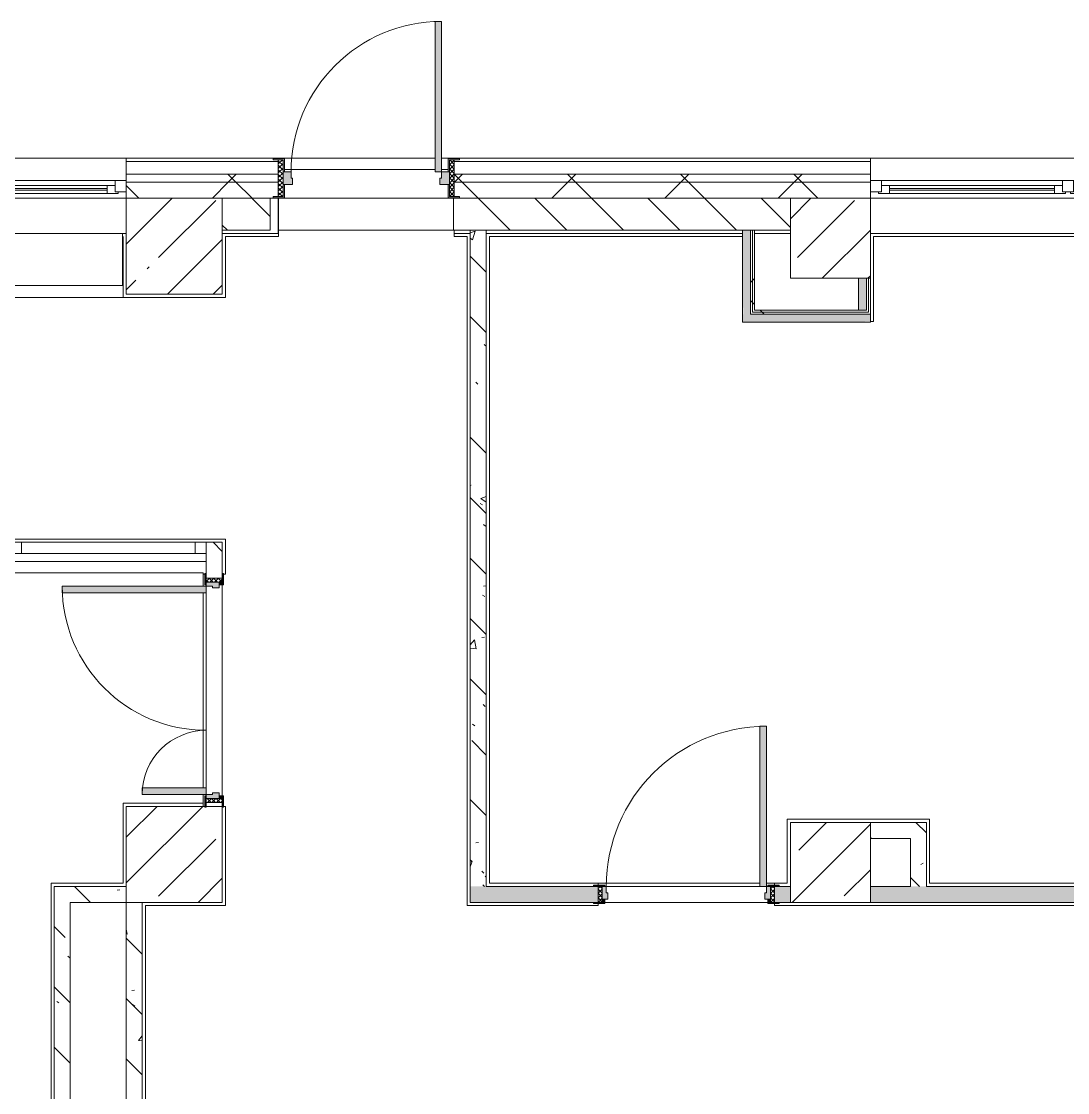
# Model space of a CAD drawing. Header units: millimetres. Extents: x -7229 to 196340, y -8553 to 29000.
# Drawn here: x 65505 to 72042, y 21511 to 28205 of the extents above; entities that cross this region are included whole.
import ezdxf

# ---------------------------------------------------------------- set-up
doc = ezdxf.new("R2010")
doc.units = ezdxf.units.MM
for name, color, linetype, lineweight, true_color in [('A-DOOR-3', 7, 'Continuous', 5, 0xe2e2e2), ('A-DOOR-4', 7, 'Continuous', 5, 0xaaaaaa), ('A-DOOR-FRAM-2', 7, 'Continuous', 5, 0xe2e2e2), ('A-DOOR-FRAM-3', 7, 'Continuous', 5, 0xaaaaaa), ('A-FLOR-2', 7, 'Continuous', 5, 0xaaaaaa), ('I-WALL-1', 7, 'Continuous', 5, 0xe7e7e7), ('I-WALL-3', 7, 'Continuous', 5, 0x787878)]:
    doc.layers.add(name, color=color, linetype=linetype, lineweight=lineweight, true_color=true_color)
for name, color, linetype, lineweight in [('A-GLAZ', 7, 'Continuous', 5), ('A-GLAZ-CURT', 7, 'Continuous', 5), ('A-GLAZ-CWMG', 7, 'Continuous', 5), ('A-WALL', 7, 'Continuous', 5), ('A-WALL-1', 7, 'Continuous', 9), ('I-WALL', 7, 'Continuous', 5), ('S-COLS', 7, 'Continuous', 5)]:
    doc.layers.add(name, color=color, linetype=linetype, lineweight=lineweight)
pattern_1 = [(45, (0, 0), (-285.1231, 285.1231), []), (45, (285.12, 0), (-285.1231, 285.1231), [504.031, -100.806, 16.764, -84.042])]
pattern_2 = [(135, (0, 0), (-377.1708, -377.1708), [533.4, -88.9, 17.78, -88.9]), (135, (0, 376.94), (-377.1708, -377.1708), []), (50, (0, 0), (637.6445, -55.7866), [66.675, -733.425]), (355, (0, 0), (-123.3494, 668.699), [53.34, -586.74]), (100.451, (53.14, -4.65), (514.299, 612.908), [56.665, -623.315]), (46.184, (0, 177.8), (948.7764, -147.15), [100.012, -1100.137]), (96.636, (79.1, 165.5), (830.909, 865.997), [84.998, -934.973]), (351.184, (0, 177.8), (830.918, 865.988), [80.01, -880.11]), (21, (88.9, 133.35), (530.6506, -357.9283), [66.675, -733.425]), (326, (88.9, 133.35), (216.308, 644.6585), [53.34, -586.74]), (71.451, (133.1, 103.5), (746.9596, 286.7243), [56.665, -623.315]), (37.5, (0, 0), (10.81053, 295.9426), [16.764, -562.864, 16.764, -578.866, -588.962]), (37.5, (0, 0), (10.81053, 295.9426), [-1175.258, 16.764, -572.198]), (7.5, (0, 0), (233.8692, 350.6318), [16.764, -322.834, 16.764, -549.529, -224.472]), (7.5, (0, 0), (233.8692, 350.6318), [-905.891, 16.764, -207.708]), (327.5, (-198.25, 0), (474.5678, -20.0513), [16.764, -205.486, 16.764, -676.656, -920.115]), (327.5, (-198.25, 0), (474.5678, -20.0513), [-915.67, 16.764, -903.351]), (317.5, (-287.15, 0), (518.4522, 88.9934), [16.764, -272.161, 16.764, -443.738, -653.415]), (317.5, (-287.15, 0), (518.4522, 88.9934), [-749.427, 16.764, -636.651])]
pattern_3 = [(45, (0, 0), (-353.5534, 353.5534), []), (135, (0, 0), (-353.5534, -353.5534), [])]
pattern_4 = [(45, (0, 0), (-530.33, 530.33), []), (135, (0, 0), (-530.33, -530.33), [])]

# ---------------------------------------------------------------- blocks, each defined once
blk = doc.blocks.new('Системная панель - Стекло - 70мм-31693610-1_2_3_птичка зашивка')
at = {"layer": 'A-GLAZ-CURT'}
h = blk.add_hatch(dxfattribs=at)
h.set_pattern_fill('FP_37', color=256, style=0, pattern_type=2)
h.set_pattern_definition([(225, (66547.5, 24415), (1414.214, -1414.214), [1000, -3000]), (225, (67547.5, 24915), (1414.214, -1414.214), [3000, -1000]), (225, (65547.5, 25415), (1414.214, -1414.214), [1000, -3000])])
h.paths.add_polyline_path([(-542.5, 35), (-542.5, -35), (542.5, -35), (542.5, 35), (-284.2, 35)])
for p, q in [((542.5, 35), (-542.5, 35)), ((-542.5, 35), (-542.5, -35)), ((542.5, -35), (542.5, 35)), ((-542.5, -35), (542.5, -35))]:
    blk.add_line(p, q, dxfattribs=at)
blk = doc.blocks.new('BSC_Колонна _Прямоугольная - 500х500-V46-1_2_3_птичка зашивка')
at = {"layer": 'S-COLS'}
h = blk.add_hatch(dxfattribs=at)
h.set_pattern_fill('FP_58', color=256, style=0, pattern_type=2)
h.set_pattern_definition([(45, (-70560, -22950), (-285.1231, 285.1231), []), (45, (-70274.88, -22950), (-285.1231, 285.1231), [504.031, -100.806, 16.764, -84.042])])
h.paths.add_polyline_path([(250, -250), (250, 250), (-250, 250), (-250, -250), (103.4, -250)])
for p, q in [((250, 250), (-250, 250)), ((-250, 250), (-250, -250)), ((250, -250), (250, 250)), ((-250, -250), (250, -250))]:
    blk.add_line(p, q, dxfattribs=at)
blk = doc.blocks.new('Прямоугольный импост - 50 x 70 мм-23766079-1_2_3_птичка зашивка')
at = {"layer": 'A-GLAZ-CWMG'}
for p, q in [((-35, 35), (35, 35)), ((-35, -35), (-35, 35)), ((35, 35), (35, -35)), ((35, -35), (-35, -35))]:
    blk.add_line(p, q, dxfattribs=at)
blk = doc.blocks.new('120_Окно_СКБ_3Ст - 120_Окно_СКБ_3Ст_5100-21641134-1_2_3_птичка зашивка')
at = {"layer": 'A-GLAZ'}
for p, q in [((-2550, -75), (-2550, -5)), ((-2550, -5), (-2480, -5)), ((2550, -5), (-2550, -5)), ((-2480, -5), (-2480, -75)), ((-1720, -35), (-2480, -35)), ((-2480, -35), (-2480, -75)), ((-2430, -85), (-2430, -35)), ((-2430, -55), (-1770, -55)), ((-1770, -65), (-2430, -65)), ((-1770, -85), (-1770, -35)), ((-1720, -75), (-1720, -5)), ((-1720, -5), (-1650, -5)), ((-1720, -75), (-1720, -35)), ((-1650, -5), (-1650, -75)), ((1650, -35), (-1650, -35)), ((1650, -45), (-1650, -45)), ((1650, -75), (1650, -5)), ((1650, -5), (1720, -5)), ((1720, -5), (1720, -75)), ((2480, -35), (1720, -35)), ((1720, -35), (1720, -75)), ((1770, -85), (1770, -35)), ((1770, -55), (2430, -55)), ((2430, -65), (1770, -65)), ((2430, -85), (2430, -35)), ((2480, -75), (2480, -5)), ((2480, -5), (2550, -5)), ((2480, -75), (2480, -35)), ((2550, -5), (2550, -75)), ((-2480, -75), (-2550, -75)), ((-2550, -75), (-2500, -75)), ((-2480, -75), (-2500, -75)), ((-2500, -75), (-2500, -85)), ((-2500, -85), (-1700, -85)), ((-1700, -85), (-2500, -85)), ((-1650, -75), (-1720, -75)), ((-1700, -75), (-1720, -75)), ((-1700, -75), (1700, -75)), ((-1700, -85), (-1700, -75)), ((1720, -75), (1650, -75)), ((1720, -75), (1700, -75)), ((1700, -75), (1700, -85)), ((1700, -85), (2500, -85)), ((2500, -85), (1700, -85)), ((2550, -75), (2480, -75)), ((2500, -75), (2480, -75)), ((2500, -75), (2550, -75)), ((2500, -85), (2500, -75))]:
    blk.add_line(p, q, dxfattribs=at)
blk = doc.blocks.new('120_Окно_СКБ_2Ст - 120_Окно_СКБ_2Ст 2100х2400 _мал створка справа_-19092174-1_2_3_птичка зашивка')
at = {"layer": 'A-GLAZ'}
for p, q in [((-1050, -75), (-1050, -5)), ((-1050, -5), (-980, -5)), ((1050, -5), (-1050, -5)), ((-980, -5), (-980, -75)), ((150, -35), (-980, -35)), ((-980, -35), (-980, -75)), ((-930, -85), (-930, -35)), ((-930, -55), (100, -55)), ((100, -65), (-930, -65)), ((100, -85), (100, -35)), ((150, -75), (150, -5)), ((150, -5), (220, -5)), ((150, -75), (150, -35)), ((220, -5), (220, -75)), ((980, -35), (220, -35)), ((220, -35), (220, -75)), ((270, -85), (270, -35)), ((270, -55), (930, -55)), ((930, -65), (270, -65)), ((930, -85), (930, -35)), ((980, -75), (980, -5)), ((980, -5), (1050, -5)), ((980, -75), (980, -35)), ((1050, -5), (1050, -75)), ((-980, -75), (-1050, -75)), ((-1050, -75), (-1000, -75)), ((-980, -75), (-1000, -75)), ((-1000, -75), (-1000, -85)), ((-1000, -85), (170, -85)), ((170, -85), (-1000, -85)), ((220, -75), (150, -75)), ((170, -75), (150, -75)), ((170, -75), (200, -75)), ((170, -85), (170, -75)), ((220, -75), (200, -75)), ((200, -75), (200, -85)), ((200, -85), (1000, -85)), ((1000, -85), (200, -85)), ((1050, -75), (980, -75)), ((1000, -75), (980, -75)), ((1000, -75), (1050, -75)), ((1000, -85), (1000, -75))]:
    blk.add_line(p, q, dxfattribs=at)
blk = doc.blocks.new('110_Дверь_СКБ_1Ст_Наружная - ДН-2д_л__ Дверь из подвала ЛК _900 мм в свету_ 3300-22851703-1_2_3_птичка зашивка')
at = {"layer": 'A-DOOR-3'}
h = blk.add_hatch(color=256, dxfattribs=at)
h.paths.add_polyline_path([(-500.5, 50), (-492.5, 50), (-492.5, 133), (-562.5, 133), (-562.5, 125), (-500.5, 125), (-500.5, 65)])
h.paths.add_polyline_path([(531.5, 50), (539.5, 50), (539.5, 125), (601.5, 125), (601.5, 133), (531.5, 133), (531.5, 65)])
h = blk.add_hatch(color=256, dxfattribs=at)
h.paths.add_polyline_path([(-500.5, -30), (-440.5, -30), (-440.5, 10), (-450.5, 10), (-450.5, 50), (-500.5, 50), (-500.5, -5)])
h.paths.add_polyline_path([(489.5, -30), (539.5, -30), (539.5, 50), (489.5, 50), (489.5, 10), (479.5, 10), (479.5, -30)])
h = blk.add_hatch(color=256, dxfattribs=at)
h.paths.add_polyline_path([(569.5, -113), (601.5, -113), (601.5, -105), (539.5, -105), (539.5, -30), (531.5, -30), (531.5, -113), (567.7, -113)])
h.paths.add_polyline_path([(-530.5, -113), (-492.5, -113), (-492.5, -30), (-500.5, -30), (-500.5, -105), (-562.5, -105), (-562.5, -113)])
at = {"layer": 'A-DOOR-4'}
h = blk.add_hatch(dxfattribs=at)
h.set_pattern_fill('FP_119', color=256, style=0, pattern_type=2)
h.set_pattern_definition([(135, (1756.41, 199.685), (-14.14214, -14.14214), []), (225, (1756.41, 199.685), (14.14214, -14.14214), [])])
h.paths.add_polyline_path([(539.5, -105), (569.5, -105), (569.5, 125), (539.5, 121.6), (539.5, -85)])
at = {"layer": 'A-DOOR-FRAM-2'}
blk.add_hatch(color=256, dxfattribs=at).paths.add_polyline_path([(449.5, 50), (489.5, 50), (489.5, 990), (449.5, 990), (449.5, 65)])
at = {"layer": 'A-DOOR-FRAM-3'}
h = blk.add_hatch(dxfattribs=at)
h.set_pattern_fill('FP_120', color=256, style=0, pattern_type=2)
h.set_pattern_definition([(45, (-366.384, 199.685), (-14.1421, 14.1421), []), (135, (-366.384, 199.685), (-14.1421, -14.1421), [])])
h.paths.add_polyline_path([(-530.5, -105), (-500.5, -105), (-500.5, 125), (-530.5, 125), (-530.5, -50.9)])
at = {"layer": 'A-DOOR-4'}
for p, q in [((489.5, 990), (449.5, 990)), ((449.5, 990), (449.5, 50)), ((489.5, 50), (489.5, 990)), ((-492.5, 133), (-562.5, 133)), ((-562.5, 133), (-562.5, 125)), ((-562.5, 125), (-500.5, 125)), ((-500.5, 125), (-500.5, 50)), ((-492.5, 50), (-492.5, 133)), ((601.5, 133), (531.5, 133)), ((531.5, 133), (531.5, 50)), ((539.5, 50), (539.5, 125)), ((539.5, 125), (601.5, 125)), ((601.5, 125), (601.5, 133)), ((-500.5, 50), (-492.5, 50)), ((449.5, 50), (489.5, 50)), ((531.5, 50), (539.5, 50)), ((-492.5, -30), (-500.5, -30)), ((-500.5, -30), (-500.5, -105)), ((-492.5, -113), (-492.5, -30)), ((539.5, -30), (531.5, -30)), ((531.5, -30), (531.5, -113)), ((539.5, -105), (539.5, -30)), ((-562.5, -105), (-562.5, -113)), ((-500.5, -105), (-562.5, -105)), ((-562.5, -113), (-492.5, -113)), ((531.5, -113), (601.5, -113)), ((601.5, -105), (539.5, -105)), ((601.5, -113), (601.5, -105))]:
    blk.add_line(p, q, dxfattribs=at)
blk.add_arc((489.5, 50), 940, 90, 180, dxfattribs=at)
at = {"layer": 'A-DOOR-FRAM-3'}
for p, q in [((-500.5, 125), (-530.5, 125)), ((-530.5, 125), (-530.5, -105)), ((-500.5, -105), (-500.5, 125)), ((569.5, 125), (539.5, 125)), ((539.5, 125), (539.5, -105)), ((569.5, -105), (569.5, 125)), ((-450.5, 50), (-500.5, 50)), ((-500.5, 50), (-500.5, -30)), ((-450.5, 10), (-450.5, 50)), ((-440.5, 10), (-450.5, 10)), ((-440.5, -30), (-440.5, 10)), ((489.5, 10), (479.5, 10)), ((479.5, 10), (479.5, -30)), ((489.5, 50), (489.5, 10)), ((539.5, 50), (489.5, 50)), ((539.5, -30), (539.5, 50)), ((-500.5, -30), (-440.5, -30)), ((479.5, -30), (539.5, -30)), ((-530.5, -105), (-500.5, -105)), ((539.5, -105), (569.5, -105))]:
    blk.add_line(p, q, dxfattribs=at)
blk = doc.blocks.new('110_Дверь_СКБ_2Ст - Д-10а_ СОШ_Дв_1450x2100h_Горячий цех-V124-1_2_3_птичка зашивка')
at = {"layer": 'A-DOOR-3'}
for points in [[(622.5, 131.2), (622.5, 50), (662.5, 50), (662.5, 950), (622.5, 950), (622.5, 472.7)], [(-637.5, 70), (-637.5, 50), (-597.5, 50), (-597.5, 450), (-637.5, 450), (-637.5, 370.8)]]:
    blk.add_hatch(color=256, dxfattribs=at).paths.add_polyline_path(points)
h = blk.add_hatch(color=256, dxfattribs=at)
h.paths.add_polyline_path([(-662.5, 50), (-662.5, -30), (-627.5, -30), (-627.5, 10), (-637.5, 10), (-637.5, 50), (-647.5, 50)])
h.paths.add_polyline_path([(652.5, -30), (687.5, -30), (687.5, 50), (662.5, 50), (662.5, 10), (652.5, 10), (652.5, -9.2)])
at = {"layer": 'A-DOOR-4'}
h = blk.add_hatch(dxfattribs=at)
h.set_pattern_fill('FP_55', color=256, style=0, pattern_type=2)
h.set_pattern_definition([(135, (1601.41, 114.685), (-14.14214, -14.14214), []), (225, (1601.41, 114.685), (14.14214, -14.14214), [])])
h.paths.add_polyline_path([(687.5, 50), (687.5, -50), (712.5, -50), (712.5, 50)])
at = {"layer": 'A-DOOR-FRAM-2'}
for points in [[(-717.5, 58), (-712.5, 50), (-647.5, 50), (-647.5, 58), (-712.5, 58)], [(672.5, 50), (742.5, 50), (737.5, 58), (672.5, 58)], [(-717.5, -50), (-712.5, -58), (-647.5, -58), (-647.5, -50), (-712.5, -50)], [(-662.5, -50), (-647.5, -50), (-647.5, -30), (-662.5, -30)], [(672.5, -50), (687.5, -50), (687.5, -30), (672.5, -30)], [(672.5, -50), (672.5, -58), (742.5, -58), (737.5, -50), (687.5, -50)]]:
    blk.add_hatch(color=256, dxfattribs=at).paths.add_polyline_path(points)
at = {"layer": 'A-DOOR-FRAM-3'}
h = blk.add_hatch(dxfattribs=at)
h.set_pattern_fill('FP_56', color=256, style=0, pattern_type=2)
h.set_pattern_definition([(45, (-521.384, 114.685), (-14.1421, 14.1421), []), (135, (-521.384, 114.685), (-14.1421, -14.1421), [])])
h.paths.add_polyline_path([(-687.5, -50), (-662.5, -50), (-662.5, 50), (-687.5, 50)])
at = {"layer": 'A-DOOR-4'}
for p, q in [((662.5, 950), (622.5, 950)), ((622.5, 950), (622.5, 50)), ((662.5, 50), (662.5, 950)), ((-637.5, 450), (-637.5, 50)), ((-597.5, 450), (-637.5, 450)), ((-597.5, 50), (-597.5, 450)), ((-637.5, 50), (-597.5, 50)), ((622.5, 50), (662.5, 50))]:
    blk.add_line(p, q, dxfattribs=at)
for centre, radius, start, end in [((662.5, 50), 900, 90, 180), ((-637.5, 50), 400, 0, 90)]:
    blk.add_arc(centre, radius, start, end, dxfattribs=at)
at = {"layer": 'A-DOOR-FRAM-3'}
for p, q in [((-647.5, 58), (-717.5, 58)), ((-717.5, 58), (-717.5, 50)), ((-717.5, 50), (-647.5, 50)), ((-662.5, 50), (-687.5, 50)), ((-687.5, 50), (-687.5, -50)), ((-637.5, 50), (-662.5, 50)), ((-662.5, 50), (-662.5, -30)), ((-662.5, -50), (-662.5, 50)), ((-647.5, 50), (-647.5, 58)), ((-637.5, 10), (-637.5, 50)), ((-627.5, 10), (-637.5, 10)), ((-627.5, -30), (-627.5, 10)), ((662.5, 10), (652.5, 10)), ((652.5, 10), (652.5, -30)), ((662.5, 50), (662.5, 10)), ((687.5, 50), (662.5, 50)), ((742.5, 58), (672.5, 58)), ((672.5, 58), (672.5, 50)), ((672.5, 50), (742.5, 50)), ((687.5, -30), (687.5, 50)), ((712.5, 50), (687.5, 50)), ((687.5, 50), (687.5, -50)), ((712.5, -50), (712.5, 50)), ((742.5, 50), (742.5, 58)), ((-647.5, -50), (-717.5, -50)), ((-717.5, -50), (-717.5, -58)), ((-717.5, -58), (-647.5, -58)), ((-687.5, -50), (-662.5, -50)), ((-662.5, -30), (-627.5, -30)), ((-647.5, -30), (-662.5, -30)), ((-662.5, -30), (-662.5, -50)), ((-662.5, -50), (-647.5, -50)), ((-647.5, -50), (-647.5, -30)), ((-647.5, -58), (-647.5, -50)), ((652.5, -30), (687.5, -30)), ((687.5, -30), (672.5, -30)), ((672.5, -30), (672.5, -50)), ((672.5, -50), (687.5, -50)), ((742.5, -50), (672.5, -50)), ((672.5, -50), (672.5, -58)), ((672.5, -58), (742.5, -58)), ((687.5, -50), (687.5, -30)), ((687.5, -50), (712.5, -50)), ((742.5, -58), (742.5, -50))]:
    blk.add_line(p, q, dxfattribs=at)
blk = doc.blocks.new('Прямоугольный импост - 50 x 70 мм-23766160-1_2_3_птичка зашивка')
at = {"layer": 'A-GLAZ-CWMG'}
for p, q in [((0, 35), (-70, 35)), ((-70, 35), (-70, -35)), ((0, -35), (0, 35)), ((-70, -35), (0, -35))]:
    blk.add_line(p, q, dxfattribs=at)
blk = doc.blocks.new('110_Дверь_СКБ_1Ст_Внутренняя1 - Д-11 1100x2100h_кладовые _все__ коридор _между помещениями блока столовой__ моечные _все_-V144-1_2_3_птичка зашивка')
at = {"layer": 'A-DOOR-3'}
h = blk.add_hatch(color=256, dxfattribs=at)
h.paths.add_polyline_path([(537.5, 50), (512.5, 50), (512.5, 10), (502.5, 10), (502.5, -30), (537.5, -30), (537.5, -22.5)])
h.paths.add_polyline_path([(-497.5, 50), (-512.5, 50), (-512.5, -30), (-477.5, -30), (-477.5, 10), (-487.5, 10), (-487.5, 50)])
at = {"layer": 'A-DOOR-4'}
h = blk.add_hatch(dxfattribs=at)
h.set_pattern_fill('FP_35', color=256, style=0, pattern_type=2)
h.set_pattern_definition([(135, (1751.41, 114.685), (-14.14214, -14.14214), []), (225, (1751.41, 114.685), (14.14214, -14.14214), [])])
h.paths.add_polyline_path([(537.5, 50), (537.5, -50), (562.5, -50), (562.5, 50)])
at = {"layer": 'A-DOOR-FRAM-2'}
for points in [[(472.5, 1050), (472.5, 50), (512.5, 50), (512.5, 1050)], [(-537.5, 58), (-567.5, 58), (-562.5, 50), (-497.5, 50), (-497.5, 58), (-535.4, 58)], [(537.5, 58), (522.5, 58), (522.5, 50), (592.5, 50), (592.5, 58), (542.5, 58)], [(-497.5, -50), (-567.5, -50), (-562.5, -58), (-497.5, -56.4)], [(-497.5, -30), (-512.5, -30), (-512.5, -50), (-497.5, -50)], [(522.5, -30), (522.5, -50), (537.5, -50), (537.5, -30)], [(537.5, -50), (522.5, -50), (522.5, -58), (592.5, -58), (592.5, -50), (552, -50)]]:
    blk.add_hatch(color=256, dxfattribs=at).paths.add_polyline_path(points)
at = {"layer": 'A-DOOR-FRAM-3'}
h = blk.add_hatch(dxfattribs=at)
h.set_pattern_fill('FP_36', color=256, style=0, pattern_type=2)
h.set_pattern_definition([(45, (-371.384, 114.685), (-14.1421, 14.1421), []), (135, (-371.384, 114.685), (-14.1421, -14.1421), [])])
h.paths.add_polyline_path([(-512.5, 50), (-537.5, 50), (-537.2, -50), (-512.5, -50)])
at = {"layer": 'A-DOOR-4'}
for p, q in [((512.5, 1050), (472.5, 1050)), ((472.5, 1050), (472.5, 50)), ((512.5, 50), (512.5, 1050)), ((472.5, 50), (512.5, 50))]:
    blk.add_line(p, q, dxfattribs=at)
blk.add_arc((512.5, 50), 1000, 90, 180, dxfattribs=at)
at = {"layer": 'A-DOOR-FRAM-3'}
for p, q in [((-497.5, 58), (-567.5, 58)), ((-567.5, 58), (-567.5, 50)), ((-567.5, 50), (-497.5, 50)), ((-512.5, 50), (-537.5, 50)), ((-537.5, 50), (-537.5, -50)), ((-487.5, 50), (-512.5, 50)), ((-512.5, 50), (-512.5, -30)), ((-512.5, -50), (-512.5, 50)), ((-497.5, 50), (-512.5, 50)), ((-512.5, 50), (-512.5, 49)), ((-512.5, 49), (-497.5, 49)), ((-497.5, 50), (-497.5, 58)), ((-497.5, 49), (-497.5, 50)), ((-487.5, 10), (-487.5, 50)), ((-477.5, 10), (-487.5, 10)), ((-477.5, -30), (-477.5, 10)), ((512.5, 10), (502.5, 10)), ((502.5, 10), (502.5, -30)), ((512.5, 50), (512.5, 10)), ((537.5, 50), (512.5, 50)), ((592.5, 58), (522.5, 58)), ((522.5, 58), (522.5, 50)), ((537.5, 50), (522.5, 50)), ((522.5, 50), (522.5, 49)), ((522.5, 50), (592.5, 50)), ((522.5, 49), (537.5, 49)), ((537.5, -30), (537.5, 50)), ((562.5, 50), (537.5, 50)), ((537.5, 50), (537.5, -50)), ((537.5, 49), (537.5, 50)), ((562.5, -50), (562.5, 50)), ((592.5, 50), (592.5, 58)), ((-497.5, -50), (-567.5, -50)), ((-567.5, -50), (-567.5, -58)), ((-567.5, -58), (-497.5, -58)), ((-537.5, -50), (-512.5, -50)), ((-512.5, -30), (-477.5, -30)), ((-497.5, -30), (-512.5, -30)), ((-512.5, -30), (-512.5, -50)), ((-512.5, -50), (-497.5, -50)), ((-497.5, -50), (-497.5, -30)), ((-497.5, -58), (-497.5, -50)), ((502.5, -30), (537.5, -30)), ((537.5, -30), (522.5, -30)), ((522.5, -30), (522.5, -50)), ((522.5, -50), (537.5, -50)), ((592.5, -50), (522.5, -50)), ((522.5, -50), (522.5, -58)), ((522.5, -58), (592.5, -58)), ((537.5, -50), (537.5, -30)), ((537.5, -50), (562.5, -50)), ((592.5, -58), (592.5, -50))]:
    blk.add_line(p, q, dxfattribs=at)
blk = doc.blocks.new('Зашивка приборов отопления10 - Зашивка приборов отопления-33278020-1_2_3_птичка зашивка')
at = {"layer": 'A-WALL'}
for p, q in [((51570, 26880), (51570, 26555)), ((56925.6, 26880), (51570, 26880)), ((56925.6, 26555), (56925.6, 26880)), ((51570, 26555), (56925.6, 26555)), ((56930, 26555), (51570, 26555)), ((51570, 26555), (51570, 26480)), ((56930, 26480), (56930, 26555)), ((51570, 26480), (56930, 26480))]:
    blk.add_line(p, q, dxfattribs=at)

msp = doc.modelspace()

# ---------------------------------------------------------------- hatches: boundary and pattern name
at = {"layer": 'A-WALL'}
h = msp.add_hatch(dxfattribs=at)
h.set_pattern_fill('FP_21', color=256, style=0, pattern_type=2)
h.set_pattern_definition(pattern_3)
h.paths.add_polyline_path([(84092.3, 27200), (84970, 27200), (84970, 27250), (80350, 27250), (80350, 27200), (82288.3, 27200)])
h.paths.add_polyline_path([(66955, 27200), (67110, 27200), (67110, 27250), (66160, 27250), (66160, 27200), (66760, 27200)])
h.paths.add_polyline_path([(68758.9, 27200), (70810, 27200), (70810, 27250), (68210, 27250), (68210, 27200)])
h.paths.add_polyline_path([(72910, 27200), (74250, 27200), (74250, 27250), (72910, 27250), (72910, 27210)])
h.paths.add_polyline_path([(77250, 27200), (77250, 27250), (76350, 27250), (76350, 27200), (76876.6, 27200)])
h.paths.add_polyline_path([(57550, 27200), (57705, 27200), (57705, 27250), (56860, 27250), (56860, 27200), (57350, 27200)])
h.paths.add_polyline_path([(60005, 27200), (61060, 27200), (61060, 27250), (60005, 27250), (60005, 27210)])
h.paths.add_polyline_path([(47660, 27200), (48760, 27200), (48760, 27250), (47660, 27250), (47660, 27210)])
h.paths.add_polyline_path([(54160, 27200), (54760, 27200), (54760, 27250), (53860, 27250), (53860, 27200)])
h.paths.add_polyline_path([(50860, 27200), (51760, 27200), (51760, 27250), (50860, 27250), (50860, 27210)])
h.paths.add_polyline_path([(42760, 27200), (44560, 27200), (44560, 27250), (42160, 27250), (42160, 27200), (42602, 27200)])
h = msp.add_hatch(dxfattribs=at)
h.set_pattern_fill('FP_21', color=256, style=0, pattern_type=2)
h.set_pattern_definition(pattern_3)
h.paths.add_polyline_path([(74040, 27100), (74250, 27100), (74250, 27200), (72910, 27200), (72910, 27100), (73540, 27100)])
h.paths.add_polyline_path([(42602, 27100), (44560, 27100), (44560, 27200), (42160, 27200), (42160, 27100)])
h.paths.add_polyline_path([(84100, 27100), (84970, 27100), (84965.4, 27200), (80350, 27198.1), (80350, 27100), (84092.3, 27100)])
h.paths.add_polyline_path([(60760, 27100), (61060, 27100), (61060, 27200), (60005, 27200), (60005, 27100), (60641.2, 27100)])
h.paths.add_polyline_path([(66160, 27100), (67078, 27102), (67078, 27110), (67110, 27110), (67110, 27200), (66160, 27200), (66160, 27140)])
h.paths.add_polyline_path([(47660, 27100), (48760, 27100), (48760, 27200), (47660, 27200), (47660, 27139.7)])
h.paths.add_polyline_path([(51600, 27100), (51760, 27100), (51760, 27200), (50860, 27200), (50860, 27100), (51400, 27100)])
h.paths.add_polyline_path([(77250, 27100), (77250, 27200), (76350, 27200), (76350, 27100), (76876.6, 27100)])
h.paths.add_polyline_path([(53860, 27100), (54760, 27100), (54760, 27200), (53860, 27200), (53860, 27140)])
h.paths.add_polyline_path([(68242, 27100), (70810, 27100), (70810, 27200), (68210, 27200), (68210, 27110), (68242, 27110), (68242, 27102), (68210, 27100)])
h.paths.add_polyline_path([(57705, 27100), (57705, 27200), (56860, 27200), (56860, 27100), (57550, 27100)])
h = msp.add_hatch(dxfattribs=at)
h.set_pattern_fill('FP_32', color=256, style=0, pattern_type=2)
h.set_pattern_definition([(135, (0, 0), (-176.7767, -176.7767), [])])
h.paths.add_polyline_path([(80650, 26900), (80650, 27100), (80350, 27100), (80350, 26900), (80484.4, 26900)])
h.paths.add_polyline_path([(61060, 26900), (61060, 27100), (60760, 27100), (60760, 26900)])
h.paths.add_polyline_path([(42760, 26900), (44560, 26900), (44560, 27100), (42760, 27100), (42760, 27061.4)])
h.paths.add_polyline_path([(66760, 26900), (67060, 26900), (67060, 27100), (66760, 27100), (66760, 27091.9)])
h.paths.add_polyline_path([(47660, 26900), (48160, 26900), (48160, 27100), (47660, 27100), (47660, 27079.6)])
h.paths.add_polyline_path([(76428.2, 26900), (76750, 26900), (76750, 27100), (76350, 27100), (76350, 26900)])
h.paths.add_polyline_path([(50860, 26900), (51760, 26900), (51760, 27100), (50860, 27100), (50860, 26925)])
h.paths.add_polyline_path([(60005, 26900), (60160, 26900), (60160, 27100), (60005, 27100), (60005, 26936.5)])
h.paths.add_polyline_path([(74250, 26900), (74250, 27100), (74040, 27100), (74040, 26900)])
h.paths.add_polyline_path([(73540, 26900), (73540, 27100), (72910, 27100), (72910, 26900), (73268.7, 26900)])
h.paths.add_polyline_path([(53860, 26900), (54160, 26900), (54160, 27100), (53860, 27100), (53860, 26969.4)])
h.paths.add_polyline_path([(70310, 26900), (70310, 27100), (68210, 27100), (68410, 26900), (69660.8, 26900)])
h.paths.add_polyline_path([(56860, 26900), (57705, 26900), (57705, 27100), (56860, 27100)])
h.paths.add_polyline_path([(68410, 26900), (68206, 27100), (68210, 26900), (68391.8, 26900)])
at = {"layer": 'I-WALL'}
h = msp.add_hatch(dxfattribs=at)
h.set_pattern_fill('FP_137', color=256, style=0, pattern_type=2)
h.set_pattern_definition(pattern_4)
h.paths.add_polyline_path([(70060.6, 26387.5), (70073.1, 26390.6), (70073.1, 26900), (70060.6, 26900), (70060.6, 26400)])
h = msp.add_hatch(dxfattribs=at)
h.set_pattern_fill('FP_137', color=256, style=0, pattern_type=2)
h.set_pattern_definition(pattern_4)
h.paths.add_polyline_path([(70085.6, 26400), (70085.6, 26900), (70073.1, 26900), (70073.1, 26400)])
h = msp.add_hatch(dxfattribs=at)
h.set_pattern_fill('FP_137', color=256, style=0, pattern_type=2)
h.set_pattern_definition(pattern_4)
h.paths.add_polyline_path([(70735, 26375), (70810, 26375), (70810, 26387.5), (70060.6, 26387.3), (70060.6, 26375), (70310, 26375)])
h = msp.add_hatch(dxfattribs=at)
h.set_pattern_fill('FP_137', color=256, style=0, pattern_type=2)
h.set_pattern_definition(pattern_4)
h.paths.add_polyline_path([(70073.1, 26387.5), (70797.5, 26387.5), (70797.5, 26400), (70073.1, 26400)])
at = {"layer": 'I-WALL-1'}
for points in [[(70060.6, 26375), (70060.6, 26900), (70010.6, 26900), (70015.6, 26375)], [(70735, 26400), (70785, 26400), (70785, 26600), (70735, 26600)], [(70016.1, 26325), (70810, 26330), (70810, 26375), (70010.6, 26375), (70013.4, 26325)]]:
    msp.add_hatch(color=256, dxfattribs=at).paths.add_polyline_path(points)
at = {"layer": 'I-WALL-3'}
h = msp.add_hatch(dxfattribs=at)
h.set_pattern_fill('FP_30', color=256, style=0, pattern_type=2)
h.set_pattern_definition(pattern_2)
h.paths.add_polyline_path([(68410, 22800), (68410, 26900), (68310, 26900), (68310, 22800)])
h = msp.add_hatch(dxfattribs=at)
h.set_pattern_fill('FP_30', color=256, style=0, pattern_type=2)
h.set_pattern_definition(pattern_2)
h.paths.add_polyline_path([(66760, 23300), (66760, 23325), (66660, 23320), (66660, 23300)])
h.paths.add_polyline_path([(66760, 24725), (66760, 24950), (66660, 24950), (66660, 24725)])
h = msp.add_hatch(dxfattribs=at)
h.set_pattern_fill('FP_30', color=256, style=0, pattern_type=2)
h.set_pattern_definition(pattern_2)
h.paths.add_polyline_path([(71060, 23100), (71160, 23100), (71160, 23200), (70810, 23200), (70810, 23100), (70830, 23100)])
h = msp.add_hatch(dxfattribs=at)
h.set_pattern_fill('FP_30', color=256, style=0, pattern_type=2)
h.set_pattern_definition(pattern_2)
h.paths.add_polyline_path([(71060, 22800), (71160, 22800), (71160, 23100), (71060, 23100), (71060, 22820)])
h = msp.add_hatch(dxfattribs=at)
h.set_pattern_fill('FP_30', color=256, style=0, pattern_type=2)
h.set_pattern_definition(pattern_2)
h.paths.add_polyline_path([(65720.6, 15550), (65810, 15550), (65810, 15750), (65710, 15750), (65710, 15550)])
h.paths.add_polyline_path([(65810, 16450), (65810, 22800), (65710, 22800), (65710, 16450)])
h = msp.add_hatch(dxfattribs=at)
h.set_pattern_fill('FP_30', color=256, style=0, pattern_type=2)
h.set_pattern_definition(pattern_2)
h.paths.add_polyline_path([(66160, 22700), (66160, 22800), (65810, 22800), (65810, 22700)])
h = msp.add_hatch(dxfattribs=at)
h.set_pattern_fill('FP_30', color=256, style=0, pattern_type=2)
h.set_pattern_definition(pattern_2)
h.paths.add_polyline_path([(78699.8, 22700), (80650, 22700), (80650, 22800), (78450, 22800), (78450, 22700), (78680.5, 22700)])
h.paths.add_polyline_path([(77270, 22700), (77350, 22700), (77350, 22800), (77250, 22800), (77250, 22700)])
h.paths.add_polyline_path([(82310, 22700), (82430, 22700), (82430, 22800), (82230, 22798), (82230, 22790), (82200, 22790), (82200, 22710), (82230, 22710), (82230, 22702), (82288.3, 22700)])
h.paths.add_polyline_path([(75774.8, 22700), (76750, 22700), (76750, 22800), (75744.8, 22800), (75744.8, 22700)])
h.paths.add_polyline_path([(81229.2, 22700), (81220, 22702), (81220, 22710), (81250, 22710), (81250, 22790), (81220, 22790), (81220, 22798), (81150, 22796.4), (81150, 22700), (81220, 22700)])
h.paths.add_polyline_path([(74040, 22700), (74644.8, 22700), (74644.8, 22800), (74040, 22800), (74040, 22730.9)])
h.paths.add_polyline_path([(70810, 22700), (73540, 22700), (73540, 22800), (70810, 22800), (70810, 22724.2)])
h.paths.add_polyline_path([(70310, 22700), (70310, 22800), (70210, 22800), (70210, 22700), (70290, 22700)])
h.paths.add_polyline_path([(69110, 22700), (69110, 22800), (68310, 22800), (68310, 22700), (69085, 22700)])
h = msp.add_hatch(dxfattribs=at)
h.set_pattern_fill('FP_30', color=256, style=0, pattern_type=2)
h.set_pattern_definition(pattern_2)
h.paths.add_polyline_path([(66260, 21150), (66260, 22700), (66160, 22700), (66160, 21150)])
at = {"layer": 'S-COLS'}
h = msp.add_hatch(dxfattribs=at)
h.set_pattern_fill('FP_1', color=256, style=0, pattern_type=2)
h.set_pattern_definition(pattern_1)
h.paths.add_polyline_path([(66760, 26500), (66760, 27100), (66160, 27100), (66160, 26500)])
h = msp.add_hatch(dxfattribs=at)
h.set_pattern_fill('FP_1', color=256, style=0, pattern_type=2)
h.set_pattern_definition(pattern_1)
h.paths.add_polyline_path([(70799.6, 26600), (70810, 26600), (70810, 27100), (70310, 27100), (70310, 26600)])
h = msp.add_hatch(dxfattribs=at)
h.set_pattern_fill('FP_1', color=256, style=0, pattern_type=2)
h.set_pattern_definition(pattern_1)
h.paths.add_polyline_path([(66760, 22700), (66760, 23300), (66160, 23300), (66160, 22700), (66640, 22700)])

# ---------------------------------------------------------------- linework, layer by layer
at = {"layer": 'A-FLOR-2'}
for p, q in [((68090, 27350), (67111, 27350)), ((68210, 27350), (68130, 27350)), ((67111, 27102), (67111, 26860)), ((66140, 26555), (66140, 26860)), ((67111, 26860), (66780, 26860)), ((66780, 26860), (66780, 26480)), ((68210, 26860), (68210, 26880)), ((68290, 26860), (68210, 26860)), ((68290, 22680), (68290, 26860)), ((70010.6, 26860), (68430, 26860)), ((68430, 26860), (68430, 22820)), ((73520, 26860), (70830, 26860)), ((70830, 26860), (70830, 26330)), ((66780, 26480), (66140, 26480)), ((70830, 26330), (70810, 26330)), ((57950, 24970), (66780, 24970)), ((66780, 24970), (66780, 24750)), ((66640, 24760), (60730, 24760)), ((66640, 24675), (66640, 24760)), ((66652, 24750), (66640, 24750)), ((66780, 24750), (66768, 24750)), ((66640, 24635), (66640, 23415)), ((66640, 23300), (66640, 23375)), ((66140, 22820), (66140, 23320)), ((66140, 23320), (66640, 23320)), ((66768, 23300), (66780, 23300)), ((66780, 23300), (66780, 22680)), ((70290, 22820), (70290, 23220)), ((70290, 23220), (71180, 23220)), ((71180, 23220), (71180, 22820)), ((65690, 16530), (65690, 22820)), ((65690, 22820), (66140, 22820)), ((68430, 22820), (70120, 22820)), ((69110, 22820), (69110, 22808)), ((70160, 22820), (70290, 22820)), ((70210, 22808), (70210, 22820)), ((71180, 22820), (72670, 22820)), ((69110, 22692), (69110, 22680)), ((70210, 22680), (70210, 22692)), ((66780, 22680), (66280, 22680)), ((66280, 22680), (66280, 21170)), ((69110, 22680), (68290, 22680)), ((74644.8, 22680), (70210, 22680))]:
    msp.add_line(p, q, dxfattribs=at)
at = {"layer": 'A-WALL'}
for p, q in [((50860, 27350), (67110, 27350)), ((66160, 27350), (66160, 27100)), ((84970, 27350), (68210, 27350)), ((70810, 27100), (70810, 27350)), ((67148, 27280), (68090, 27280)), ((68130, 27280), (68172, 27280)), ((66160, 27100), (61060, 27100)), ((66160, 27100), (66760, 27100)), ((66760, 27100), (66760, 26900)), ((67060, 26900), (67060, 27100)), ((67060, 27100), (67110, 27100)), ((68206, 27100), (67110, 27100)), ((68210, 27100), (68206, 27100)), ((68206, 27100), (68206, 26900)), ((70310, 26900), (70310, 27100)), ((72910, 27100), (70310, 27100)), ((66760, 26900), (67060, 26900)), ((68206, 26900), (68310, 26900)), ((68410, 26900), (70310, 26900))]:
    msp.add_line(p, q, dxfattribs=at)
at = {"layer": 'A-WALL-1'}
for p, q in [((67110, 27330), (66160, 27330)), ((70810, 27330), (68210, 27330)), ((67110, 27250), (66160, 27250)), ((70810, 27250), (68210, 27250)), ((67110, 27200), (66160, 27200)), ((70810, 27200), (68210, 27200)), ((67060, 27100), (66760, 27100)), ((66760, 27100), (67060, 27100)), ((70310, 27100), (68210, 27100)), ((68210, 27100), (70310, 27100)), ((68410, 26900), (68310, 26900)), ((70060.6, 26900), (70060.6, 26375)), ((70073.1, 26900), (70073.1, 26387.5)), ((70785, 26400), (70785, 26600)), ((70797.5, 26387.5), (70797.5, 26600)), ((70060.6, 26375), (70810, 26375)), ((70073.1, 26387.5), (70797.5, 26387.5)), ((70735, 26400), (70785, 26400))]:
    msp.add_line(p, q, dxfattribs=at)
at = {"layer": 'I-WALL'}
for p, q in [((61060, 27100), (66160, 27100)), ((67110, 27100), (68206, 27100)), ((67110, 26880), (67110, 27100)), ((70810, 27100), (72910, 27100)), ((66160, 26880), (60760, 26880)), ((67110, 26880), (66760, 26880)), ((67110, 26900), (68206, 26900)), ((68210, 26900), (68210, 26880)), ((68310, 26880), (68210, 26880)), ((68310, 26900), (68310, 22700)), ((68410, 22800), (68410, 26900)), ((70010.6, 26880), (68410, 26880)), ((70010.6, 26900), (70010.6, 26325)), ((70085.6, 26400), (70085.6, 26900)), ((70310, 26880), (70085.6, 26880)), ((73540, 26880), (70810, 26880)), ((70735, 26600), (70735, 26400)), ((70810, 26600), (70735, 26600)), ((70810, 26325), (70810, 26600)), ((70735, 26400), (70085.6, 26400)), ((70010.6, 26325), (70810, 26325)), ((66760, 24950), (66660, 24950)), ((66660, 24950), (66660, 24755)), ((66760, 24755), (66760, 24950)), ((66660, 24830), (60710, 24830)), ((66660, 23415), (66660, 24635)), ((66760, 24685), (66760, 23365)), ((66660, 23300), (66760, 23300)), ((71160, 23200), (70810, 23200)), ((71160, 22800), (71160, 23200)), ((70810, 23100), (71060, 23100)), ((71060, 23100), (71060, 22800)), ((65710, 22800), (65710, 16530)), ((66160, 22800), (65710, 22800)), ((66160, 22800), (66160, 21150)), ((69080, 22800), (68410, 22800)), ((69160, 22800), (70120, 22800)), ((70310, 22800), (70240, 22800)), ((71060, 22800), (70810, 22800)), ((72690, 22800), (71160, 22800)), ((65810, 21150), (65810, 22700)), ((65810, 22700), (66260, 22700)), ((66260, 21150), (66260, 22700)), ((68310, 22700), (69080, 22700)), ((70170, 22700), (69150, 22700)), ((70240, 22700), (70310, 22700)), ((70810, 22700), (73540, 22700))]:
    msp.add_line(p, q, dxfattribs=at)
at = {"layer": 'S-COLS'}
for p, q in [((66760, 27100), (66160, 27100)), ((66160, 27100), (66160, 26500)), ((66760, 26900), (66760, 27100)), ((70810, 27100), (70310, 27100)), ((70310, 27100), (70310, 26900)), ((70810, 26600), (70810, 27100)), ((66760, 26500), (66760, 26900)), ((70310, 26900), (70310, 26600)), ((70310, 26600), (70810, 26600)), ((66160, 26500), (66760, 26500)), ((66652, 23300), (66160, 23300)), ((66160, 23300), (66160, 22700)), ((66760, 23300), (66660, 23300)), ((66760, 22700), (66760, 23295)), ((66160, 22700), (66760, 22700))]:
    msp.add_line(p, q, dxfattribs=at)

# ---------------------------------------------------------------- block references
at = {"layer": 'A-DOOR-4'}
for name, p in [('110_Дверь_СКБ_1Ст_Наружная - ДН-2д_л__ Дверь из подвала ЛК _900 мм в свету_ 3300-22851703-1_2_3_птичка зашивка', (67640.5, 27215)), ('110_Дверь_СКБ_1Ст_Внутренняя1 - Д-11 1100x2100h_кладовые _все__ коридор _между помещениями блока столовой__ моечные _все_-V144-1_2_3_птичка зашивка', (69647.5, 22750))]:
    msp.add_blockref(name, p, dxfattribs=at)
at = {"layer": 'A-DOOR-4', "rotation": 89.99999999999982}
msp.add_blockref('110_Дверь_СКБ_2Ст - Д-10а_ СОШ_Дв_1450x2100h_Горячий цех-V124-1_2_3_птичка зашивка', (66710, 24012.5), dxfattribs=at)
at = {"layer": 'A-GLAZ'}
for name, p in [('120_Окно_СКБ_3Ст - 120_Окно_СКБ_3Ст_5100-21641134-1_2_3_птичка зашивка', (63610, 27215)), ('120_Окно_СКБ_2Ст - 120_Окно_СКБ_2Ст 2100х2400 _мал створка справа_-19092174-1_2_3_птичка зашивка', (71860, 27215))]:
    msp.add_blockref(name, p, dxfattribs=at)
at = {"layer": 'A-GLAZ-CURT', "rotation": 180}
msp.add_blockref('Системная панель - Стекло - 70мм-31693610-1_2_3_птичка зашивка', (66047.5, 24915), dxfattribs=at)
at = {"layer": 'A-GLAZ-CWMG', "extrusion": (0, 0, -1)}
msp.add_blockref('Прямоугольный импост - 50 x 70 мм-23766079-1_2_3_птичка зашивка', (-65470, 24915), dxfattribs=at)
at = {"layer": 'A-GLAZ-CWMG'}
msp.add_blockref('Прямоугольный импост - 50 x 70 мм-23766160-1_2_3_птичка зашивка', (66660, 24915), dxfattribs=at)
at = {"layer": 'A-WALL'}
msp.add_blockref('Зашивка приборов отопления10 - Зашивка приборов отопления-33278020-1_2_3_птичка зашивка', (9210, 0), dxfattribs=at)
at = {"layer": 'S-COLS'}
msp.add_blockref('BSC_Колонна _Прямоугольная - 500х500-V46-1_2_3_птичка зашивка', (70560, 22950), dxfattribs=at)

doc.saveas('drawing.dxf')
